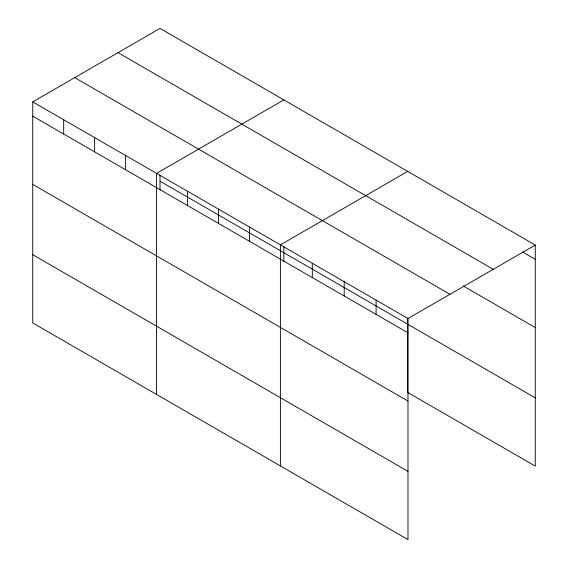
<?xml version="1.0" encoding="UTF-8"?>
<svg xmlns="http://www.w3.org/2000/svg" width="568" height="568" viewBox="0 0 568 568"><rect width="100%" height="100%" fill="white"/><g stroke="black" fill="none" stroke-linecap="round" stroke-linejoin="round"><path stroke-width="0.85" d="M407.987 401.043L407.987 318.541L32.724 101.885L32.724 322.943L407.987 539.6L407.987 401.043L32.724 184.394M407.682 318.059L407.682 392.452L535.276 466.115L535.276 245.056L160.013 28.4L32.724 101.885M283.844 99.897L156.562 173.382L156.562 394.44M407.682 171.394L280.4 244.879L280.4 465.938M407.987 318.541L535.276 245.056M522.361 251.865L535.276 259.32M118.009 52.654L493.272 269.303M463.126 285.903L535.276 327.558M74.727 77.638L449.991 294.295M160.013 181.213L535.276 397.87M32.724 116.149L407.987 332.805M32.724 254.698L407.987 471.355M376.094 300.124L376.094 314.388M344.194 281.714L344.194 295.971M312.301 263.296L312.301 277.553M283.844 246.562L283.844 261.571M249.444 227.008L249.444 241.265M218.481 209.13L218.481 223.394M187.525 191.26L187.525 205.517M160.013 175.065L160.013 190.074M125.606 155.511L125.606 169.768M94.643 137.633L94.643 151.897M63.687 119.763L63.687 134.02"/></g></svg>
